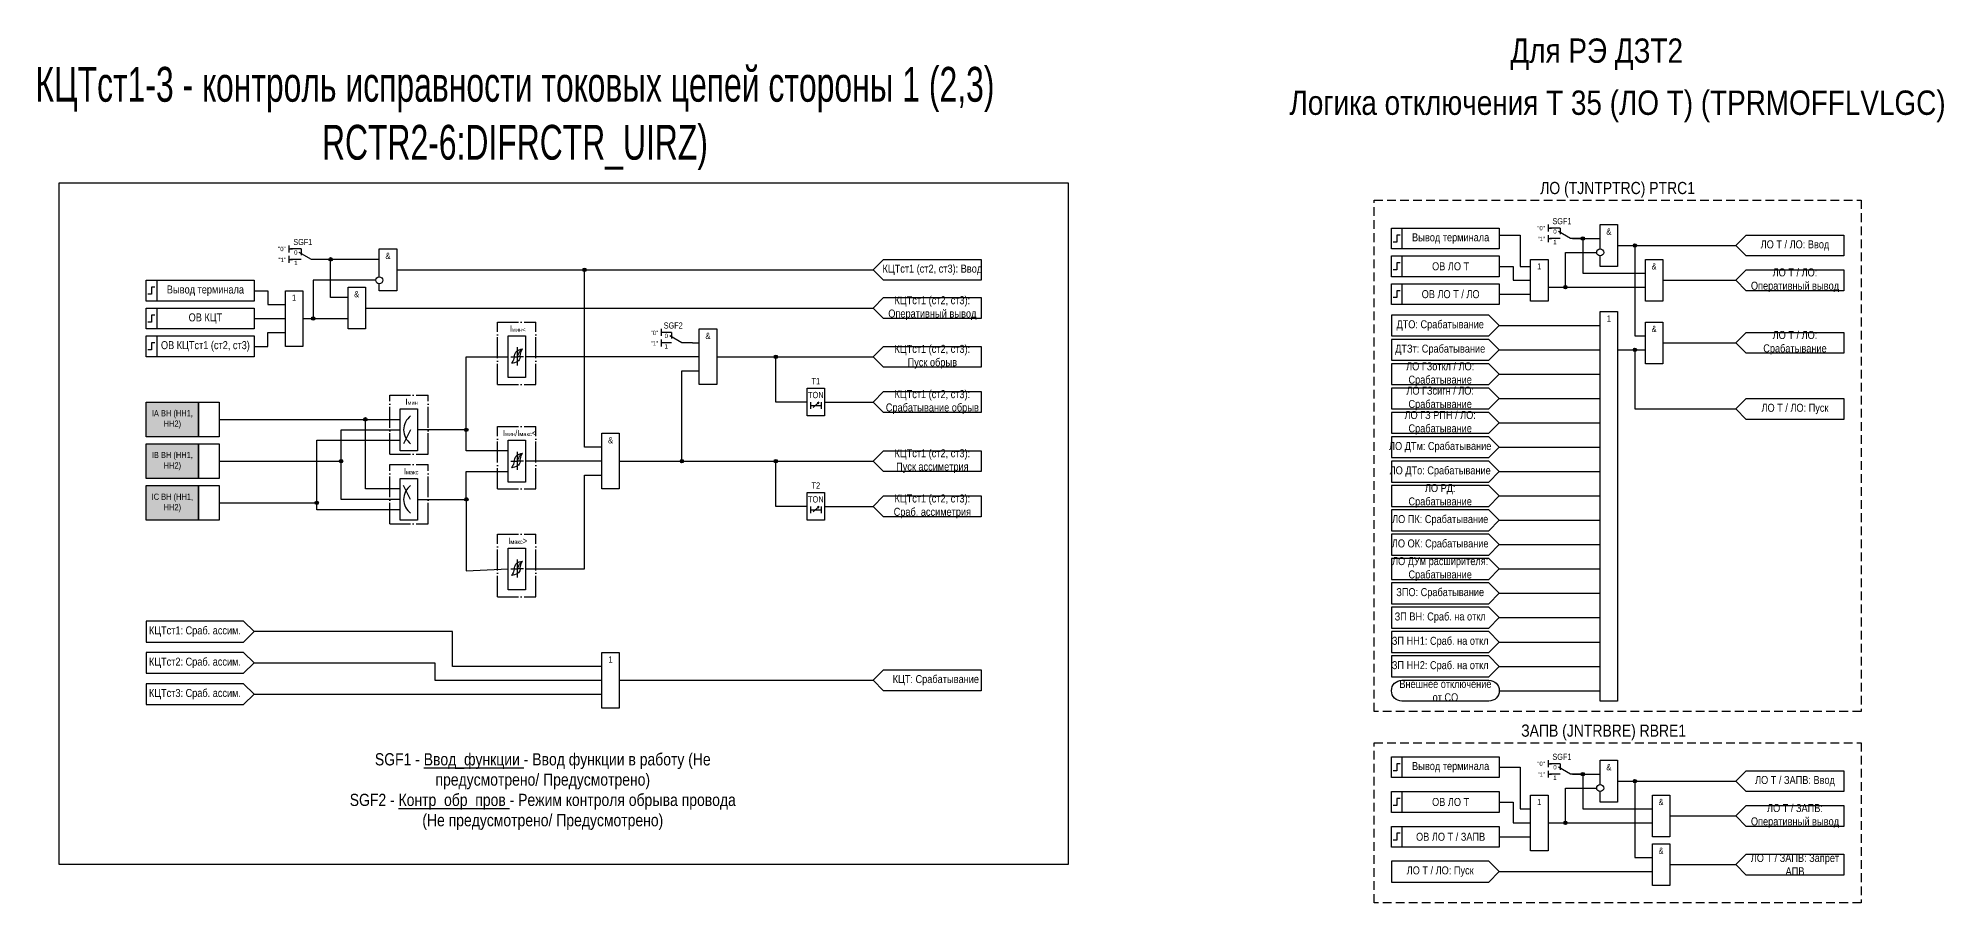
# Model space of a CAD drawing. Header units: millimetres. Extents: x 0 to 3543, y -1008 to 626.
# Drawn here: x 988 to 1536, y -917 to -668 of the extents above; entities that cross this region are included whole.
import ezdxf
from ezdxf.enums import TextEntityAlignment as Align

# ---------------------------------------------------------------- set-up
doc = ezdxf.new("R2010")
doc.units = ezdxf.units.MM
doc.linetypes.add('ACAD_ISO04W100', pattern=[30, 24, -3, 0, -3])
doc.linetypes.add('штриховая2', pattern=[0.375, 0.25, -0.125])
doc.layers.add('TEXT', color=7, linetype='Continuous', lineweight=25)
doc.layers.add('Основная', color=7, linetype='Continuous')
doc.styles.add('1.8_Gost_RD', font='ARIALN.TTF', dxfattribs={"height": 1.8})
doc.styles.add('2.5_Gost_RD', font='ARIALN.TTF', dxfattribs={"height": 2.5})
doc.styles.add('3.5_Gost_RD', font='ARIALN.TTF', dxfattribs={"height": 3.5})
doc.styles.add('Вывод', font='ARIALN.TTF', dxfattribs={"height": 2.5})
doc.styles.add('Компонент', font='ARIALN.TTF', dxfattribs={"height": 3.5})

# ---------------------------------------------------------------- blocks, each defined once
blk = doc.blocks.new('*U892')
at = {"layer": 'Основная', "linetype": 'ACAD_ISO04W100', "ltscale": 0.25}
for p, q in [((0, 0), (11, 0)), ((0, -17), (0, 0)), ((11, -17), (11, 0)), ((0, -17), (11, -17))]:
    blk.add_line(p, q, dxfattribs=at)
at = {"layer": 'Основная', "style": 'Компонент'}
blk.add_attdef('ОУ', text='', height=3.5, dxfattribs=at).set_placement((11, 0), align=Align.MIDDLE_CENTER)
blk = doc.blocks.new('Точка')
at = {"ltscale": 100}
h = blk.add_hatch(color=256, dxfattribs=at)
h.dxf.hatch_style = 1
edge = h.paths.add_edge_path()
edge.add_arc((0, 0), 0.5, 0, 360)
blk.add_circle((0, 0), 0.5, dxfattribs=at)
blk = doc.blocks.new('*U898')
at = {"layer": 'Основная', "linetype": 'ACAD_ISO04W100', "ltscale": 0.25}
for p, q in [((0, 0), (11, 0)), ((0, -18), (0, 0)), ((11, -18), (11, 0)), ((0, -18), (11, -18))]:
    blk.add_line(p, q, dxfattribs=at)
at = {"layer": 'Основная', "style": 'Компонент'}
blk.add_attdef('ОУ', text='', height=3.5, dxfattribs=at).set_placement((11, 0), align=Align.MIDDLE_CENTER)
blk = doc.blocks.new('*U958')
at = {"layer": 'Основная', "color": 0}
blk.add_line((0, 0), (7, 4), dxfattribs=at)
at = {"layer": 'Основная', "ltscale": 0.35}
blk.add_line((6, 6), (6, 2.5), dxfattribs=at)
blk = doc.blocks.new('*U1016')
at = {"layer": 'Основная', "color": 0}
for p, q in [((-3, 6), (-9, 6)), ((-3, 0), (-9, 0)), ((9, 0), (3, 0))]:
    blk.add_line(p, q, dxfattribs=at)
at = {"layer": 'Основная', "ltscale": 0.25, "xscale": -1}
blk.add_blockref('*U958', (3, 0), dxfattribs=at)
at = {"layer": 'Основная'}
for tag, height, style, p in [('ОУ', 3.5, 'Компонент', (-2, 10)), ('В1', 2.5, 'Вывод', (-13, 6)), ('В2', 2.5, 'Вывод', (-6, 4)), ('В3', 2.5, 'Вывод', (-6, -2))]:
    blk.add_attdef(tag, text='', height=height, dxfattribs=dict(at, style=style)).set_placement(p, align=Align.MIDDLE_CENTER)
blk = doc.blocks.new('*U985')
at = {"layer": 'Основная', "color": 0}
for p, q in [((-3, 6), (-9, 6)), ((-3, 0), (-9, 0)), ((9, 0), (3, 0))]:
    blk.add_line(p, q, dxfattribs=at)
at = {"layer": 'Основная', "ltscale": 0.25, "xscale": -1}
blk.add_blockref('*U958', (3, 0), dxfattribs=at)
at = {"layer": 'Основная'}
for tag, height, style, p in [('ОУ', 3.5, 'Компонент', (-2, 10)), ('В1', 2.5, 'Вывод', (-14, 6)), ('В2', 2.5, 'Вывод', (-6, 4)), ('В3', 2.5, 'Вывод', (-6, -2))]:
    blk.add_attdef(tag, text='', height=height, dxfattribs=dict(at, style=style)).set_placement(p, align=Align.MIDDLE_CENTER)

msp = doc.modelspace()

# ---------------------------------------------------------------- hatches: boundary and pattern name
at = {"ltscale": 100, "true_color": 0xf7941d}
h = msp.add_hatch(color=30, dxfattribs=at)
h.dxf.hatch_style = 1
h.paths.add_polyline_path([(1019, -773), (1034, -773), (1034, -783), (1019, -783)])
h = msp.add_hatch(color=30, dxfattribs=at)
h.dxf.hatch_style = 1
h.paths.add_polyline_path([(1019, -785), (1034, -785), (1034, -795), (1019, -795)])
h = msp.add_hatch(color=30, dxfattribs=at)
h.dxf.hatch_style = 1
h.paths.add_polyline_path([(1019, -797), (1034, -797), (1034, -807), (1019, -807)])

# ---------------------------------------------------------------- linework, layer by layer
at = {"ltscale": 100}
for p, q in [((1422, -722), (1422, -724)), ((1422, -723), (1423, -723)), ((1060, -728), (1060, -730)), ((1422, -725), (1422, -727)), ((1422, -726), (1423, -726)), ((1060, -729), (1061, -729)), ((1060, -731), (1060, -733)), ((1060, -732), (1061, -732)), ((1050, -749), (1059, -749)), ((1064, -749), (1077, -749)), ((1479, -753), (1476, -756)), ((1476, -756), (1479, -759)), ((1442, -758), (1450, -758)), ((1447, -758), (1447, -775)), ((1479, -772), (1476, -775)), ((1476, -775), (1479, -778)), ((1422, -876), (1422, -878)), ((1422, -877), (1423, -877)), ((1422, -879), (1422, -881)), ((1422, -880), (1423, -880)), ((1479, -903), (1476, -906)), ((1476, -906), (1479, -909))]:
    msp.add_line(p, q, dxfattribs=at)
at = {"color": 7, "ltscale": 100}
for p, q in [((1210.7027, -774.537), (1212.3736, -773.0511)), ((1212.3736, -773.0511), (1211.8516, -773.2739)), ((1212.3736, -773.0511), (1212.1068, -773.5174)), ((1095, -781), (1093, -785)), ((1095, -801), (1093, -797)), ((1097, -801), (1102, -801)), ((1210.7027, -804.537), (1212.3736, -803.0511)), ((1212.3736, -803.0511), (1211.8516, -803.2739)), ((1212.3736, -803.0511), (1212.1068, -803.5174))]:
    msp.add_line(p, q, dxfattribs=at)
at = {"color": 3, "ltscale": 100}
msp.add_lwpolyline([(994, -710), (1284, -710), (1284, -906), (994, -906)], close=True, dxfattribs=at)
at = {"linetype": 'штриховая2', "ltscale": 10}
for points in [[(1372, -715), (1512, -715), (1512, -862), (1372, -862)], [(1372, -871), (1512, -871), (1512, -917), (1372, -917)]]:
    msp.add_lwpolyline(points, close=True, dxfattribs=at)
at = {"ltscale": 100}
for points in [[(1377, -723), (1408, -723), (1408, -729), (1377, -729)], [(1377, -723), (1380, -723), (1380, -729), (1377, -729)], [(1377, -731), (1408, -731), (1408, -737), (1377, -737)], [(1377, -731), (1380, -731), (1380, -737), (1377, -737)], [(1417, -732), (1422, -732), (1422, -744), (1417, -744)], [(1450, -732), (1455, -732), (1455, -744), (1450, -744)], [(1019, -738), (1022, -738), (1022, -744), (1019, -744)], [(1019, -738), (1050, -738), (1050, -744), (1019, -744)], [(1377, -739), (1380, -739), (1380, -745), (1377, -745)], [(1377, -739), (1408, -739), (1408, -745), (1377, -745)], [(1059, -741), (1064, -741), (1064, -757), (1059, -757)], [(1019, -746), (1022, -746), (1022, -752), (1019, -752)], [(1019, -746), (1050, -746), (1050, -752), (1019, -752)], [(1450, -750), (1455, -750), (1455, -762), (1450, -762)], [(1019, -754), (1022, -754), (1022, -760), (1019, -760)], [(1019, -754), (1050, -754), (1050, -760), (1019, -760)], [(1178, -752), (1183, -752), (1183, -768), (1178, -768)], [(1209, -769), (1214, -769), (1214, -777), (1209, -777)], [(1019, -773), (1034, -773), (1034, -783), (1019, -783)], [(1034, -773), (1040, -773), (1040, -783), (1034, -783)], [(1092, -775), (1097, -775), (1097, -787), (1092, -787)], [(1150, -782), (1155, -782), (1155, -798), (1150, -798)], [(1019, -785), (1034, -785), (1034, -795), (1019, -795)], [(1034, -785), (1040, -785), (1040, -795), (1034, -795)], [(1019, -797), (1034, -797), (1034, -807), (1019, -807)], [(1034, -797), (1040, -797), (1040, -807), (1034, -807)], [(1092, -795), (1097, -795), (1097, -807), (1092, -807)], [(1209, -799), (1214, -799), (1214, -807), (1209, -807)], [(1150, -845), (1155, -845), (1155, -861), (1150, -861)], [(1377, -875), (1380, -875), (1380, -881), (1377, -881)], [(1377, -875), (1408, -875), (1408, -881), (1377, -881)], [(1377, -885), (1380, -885), (1380, -891), (1377, -891)], [(1377, -885), (1408, -885), (1408, -891), (1377, -891)], [(1417, -886), (1422, -886), (1422, -902), (1417, -902)], [(1452, -886), (1457, -886), (1457, -898), (1452, -898)], [(1377, -895), (1380, -895), (1380, -901), (1377, -901)], [(1377, -895), (1408, -895), (1408, -901), (1377, -901)], [(1452, -900), (1457, -900), (1457, -912), (1452, -912)]]:
    msp.add_lwpolyline(points, close=True, dxfattribs=at)
for points in [[(1437, -729), (1437, -722), (1442, -722), (1442, -734), (1437, -734), (1437, -731)], [(1408, -725), (1414, -725), (1414, -734), (1417, -734)], [(1429, -726), (1437, -726)], [(1429, -726), (1432, -726), (1432, -736), (1450, -736)], [(1442, -728), (1476, -728)], [(1442, -728), (1447, -728), (1447, -754), (1450, -754)], [(1476, -728), (1479, -725), (1507, -725), (1507, -731), (1479, -731), (1476, -728)], [(1077, -743), (1072, -743), (1072, -732), (1067, -732)], [(1086, -732), (1072, -732)], [(1408, -734), (1412, -734), (1412, -738), (1417, -738)], [(1422, -740), (1427, -740), (1427, -730), (1436, -730)], [(1085, -738), (1067, -738), (1067, -749)], [(1091, -735), (1227.9999, -735)], [(1150, -786), (1145, -786), (1145, -735)], [(1455, -738), (1476, -738)], [(1476, -738), (1479, -735), (1507, -735), (1507, -741), (1479, -741), (1476, -738)], [(1050, -741), (1054, -741), (1054, -745), (1059, -745)], [(1077, -743), (1072, -743)], [(1408, -742), (1417, -742)], [(1422, -740), (1450, -740)], [(1082, -746), (1227.9999, -746)], [(1408, -751), (1405, -748), (1377, -748), (1377, -754), (1405, -754), (1408, -751)], [(1437, -793), (1437, -747), (1442, -747), (1442, -859), (1437, -859), (1437, -793)], [(1050, -757), (1054, -757), (1054, -753), (1059, -753)], [(1176, -756), (1178, -756)], [(1408, -758), (1405, -755), (1377, -755), (1377, -761), (1405, -761), (1408, -758)], [(1408, -751), (1437, -751)], [(1455, -756), (1476, -756)], [(1476, -756), (1479, -753), (1507, -753), (1507, -759), (1479, -759), (1476, -756)], [(1111, -781), (1111, -760), (1123, -760)], [(1178, -760), (1128, -760)], [(1183, -760), (1228, -760)], [(1209, -773), (1200, -773), (1200, -760)], [(1408, -758), (1437, -758)], [(1155, -790), (1173, -790), (1173, -764), (1178, -764)], [(1408, -765), (1405, -762), (1377, -762), (1377, -768), (1405, -768), (1408, -765)], [(1408, -765), (1437, -765)], [(1408, -772), (1405, -769), (1377, -769), (1377, -775), (1405, -775), (1408, -772)], [(1408, -772), (1437, -772)], [(1476, -775), (1479, -772), (1507, -772), (1507, -778), (1479, -778), (1476, -775)], [(1092, -798), (1082, -798), (1082, -778)], [(1210, -773), (1210, -775)], [(1210, -774), (1213, -774)], [(1213, -773), (1213, -775)], [(1214, -773), (1228, -773)], [(1408, -779), (1405, -776), (1377, -776), (1377, -782), (1405, -782), (1408, -779)], [(1447, -775), (1476, -775)], [(1040, -790), (1075, -790), (1075, -781), (1092, -781)], [(1123, -787), (1111, -787), (1111, -781), (1097, -781)], [(1408, -786), (1405, -783), (1377, -783), (1377, -789), (1405, -789), (1408, -786)], [(1408, -779), (1437, -779)], [(1040, -802), (1068, -802), (1068, -784), (1092, -784)], [(1408, -786), (1437, -786)], [(1092, -801), (1075, -801), (1075, -790)], [(1097, -801), (1111, -801), (1111, -793), (1123, -793)], [(1150, -790), (1128, -790)], [(1128, -821), (1145, -821), (1145, -794), (1150, -794)], [(1173, -790), (1228, -790)], [(1209, -803), (1200, -803), (1200, -790)], [(1408, -793), (1405, -790), (1377, -790), (1377, -796), (1405, -796), (1408, -793)], [(1408, -793), (1437, -793)], [(1408, -800), (1405, -797), (1377, -797), (1377, -803), (1405, -803), (1408, -800)], [(1092, -804), (1068, -804), (1068, -802)], [(1111, -801), (1111, -821.5), (1123, -821)], [(1210, -803), (1210, -805)], [(1210, -804), (1213, -804)], [(1213, -803), (1213, -805)], [(1214, -803), (1228, -803)], [(1408, -807), (1405, -804), (1377, -804), (1377, -810), (1405, -810), (1408, -807)], [(1408, -800), (1437, -800)], [(1408, -807), (1437, -807)], [(1408, -814), (1405, -811), (1377, -811), (1377, -817), (1405, -817), (1408, -814)], [(1408, -814), (1437, -814)], [(1408, -821), (1405, -818), (1377, -818), (1377, -824), (1405, -824), (1408, -821)], [(1408, -821), (1437, -821)], [(1408, -828), (1405, -825), (1377, -825), (1377, -831), (1405, -831), (1408, -828)], [(1408, -835), (1405, -832), (1377, -832), (1377, -838), (1405, -838), (1408, -835)], [(1408, -828), (1437, -828)], [(1408, -835), (1437, -835)], [(1150, -849), (1107, -849), (1107, -839), (1050, -839)], [(1408, -842), (1405, -839), (1377, -839), (1377, -845), (1405, -845), (1408, -842)], [(1408, -842), (1437, -842)], [(1050, -848), (1102, -848), (1102, -853), (1150, -853)], [(1408, -849), (1405, -846), (1377, -846), (1377, -852), (1405, -852), (1408, -849)], [(1408, -849), (1437, -849)], [(1155, -853), (1228, -853)], [(1050, -857), (1150, -857)], [(1408, -856), (1437, -856)], [(1437, -883), (1437, -876), (1442, -876), (1442, -888), (1437, -888), (1437, -885)], [(1408, -878), (1414, -878), (1414, -890), (1417, -890)], [(1429, -880), (1437, -880)], [(1429, -880), (1432, -880), (1432, -890), (1452, -890)], [(1442, -882), (1476, -882)], [(1442, -882), (1447, -882), (1447, -904), (1452, -904)], [(1476, -882), (1479, -879), (1507, -879), (1507, -885), (1479, -885), (1476, -882)], [(1422, -894), (1427, -894), (1427, -884), (1436, -884)], [(1408, -888), (1412, -888), (1412, -894), (1417, -894)], [(1457, -892), (1476, -892)], [(1476, -892), (1479, -889), (1507, -889), (1507, -895), (1479, -895), (1476, -892)], [(1408, -898), (1417, -898)], [(1422, -894), (1452, -894)], [(1476, -906), (1479, -903), (1507, -903), (1507, -909), (1479, -909), (1476, -906)], [(1408, -908), (1405, -905), (1377, -905), (1377, -911), (1405, -911), (1408, -908)], [(1408, -908), (1452, -908)], [(1457, -906), (1476, -906)]]:
    msp.add_lwpolyline(points, dxfattribs=at)
at = {"lineweight": 30, "ltscale": 100}
for points in [[(1379.5, -725), (1378.5, -725), (1378.5, -727), (1377.5, -727)], [(1379.5, -733), (1378.5, -733), (1378.5, -735), (1377.5, -735)], [(1021.5, -740), (1020.5, -740), (1020.5, -742), (1019.5, -742)], [(1379.5, -741), (1378.5, -741), (1378.5, -743), (1377.5, -743)], [(1021.5, -748), (1020.5, -748), (1020.5, -750), (1019.5, -750)], [(1021.5, -756), (1020.5, -756), (1020.5, -758), (1019.5, -758)], [(1379.5, -877), (1378.5, -877), (1378.5, -879), (1377.5, -879)], [(1379.5, -887), (1378.5, -887), (1378.5, -889), (1377.5, -889)], [(1379.5, -897), (1378.5, -897), (1378.5, -899), (1377.5, -899)]]:
    msp.add_lwpolyline(points, dxfattribs=at)
at = {"ltscale": 100}
msp.add_lwpolyline([(1380, -859, -1), (1380, -853), (1405, -853, -1), (1405, -859)], format="xyb", close=True, dxfattribs=at)
for centre in [(1437, -730), (1437, -884)]:
    msp.add_circle(centre, 1)
at = {"color": 7, "ltscale": 100}
for centre in [(1098, -781), (1098, -801)]:
    msp.add_arc(centre, 5, 126.869898, 233.130102, dxfattribs=at)
at = {"layer": 'Основная', "ltscale": 100}
for p, q in [((1123, -755.5), (1123, -754)), ((1123, -754), (1128, -754)), ((1123, -763), (1123, -755)), ((1128, -754), (1128, -760)), ((1167, -752), (1167, -754)), ((1167, -755), (1167, -757)), ((1128, -760), (1128, -766)), ((1123, -766), (1123, -763)), ((1128, -766), (1123, -766)), ((1123, -785.5), (1123, -784)), ((1123, -784), (1128, -784)), ((1123, -793), (1123, -785)), ((1128, -784), (1128, -790)), ((1123, -796), (1123, -793)), ((1128, -790), (1128, -796)), ((1128, -796), (1123, -796)), ((1123, -816.5), (1123, -815)), ((1123, -815), (1128, -815)), ((1123, -824), (1123, -816)), ((1128, -815), (1128, -821)), ((1128, -821), (1128, -827)), ((1123, -827), (1123, -824)), ((1128, -827), (1123, -827))]:
    msp.add_line(p, q, dxfattribs=at)
at = {"layer": 'Основная', "color": 7, "ltscale": 100}
for p, q in [((1123.7866, -759.9991), (1125.6014, -759.9991)), ((1127.4163, -759.9972), (1125.6014, -759.9991)), ((1040, -778), (1092, -778)), ((1123.7865, -789.9991), (1125.6014, -789.9991)), ((1127.4163, -789.9972), (1125.6014, -789.9991)), ((1123.7866, -820.9991), (1125.6014, -820.9991)), ((1127.4163, -820.9972), (1125.6014, -820.9991))]:
    msp.add_line(p, q, dxfattribs=at)
at = {"layer": 'Основная'}
for p, q in [((1125.6, -757.28), (1125.6, -762.48)), ((1125.6, -787.28), (1125.6, -792.48)), ((1125.6, -818.28), (1125.6, -823.48))]:
    msp.add_line(p, q, dxfattribs=at)
at = {"layer": 'Основная', "ltscale": 100}
msp.add_lwpolyline([(1086, -737), (1086, -729), (1091, -729), (1091, -741), (1086, -741), (1086, -739)], dxfattribs=at)
for points in [[(1258.9999, -732), (1258.9999, -738), (1230.9999, -738), (1227.9999, -735), (1230.9999, -732)], [(1077, -740), (1082, -740), (1082, -752), (1077, -752)], [(1258.9999, -743), (1258.9999, -749), (1230.9999, -749), (1227.9999, -746), (1230.9999, -743)], [(1259, -757), (1259, -763), (1231, -763), (1228, -760), (1231, -757)], [(1259, -770), (1259, -776), (1231, -776), (1228, -773), (1231, -770)], [(1259, -787), (1259, -793), (1231, -793), (1228, -790), (1231, -787)], [(1259, -800), (1259, -806), (1231, -806), (1228, -803), (1231, -800)], [(1019, -836), (1019, -842), (1047, -842), (1050, -839), (1047, -836)], [(1019, -845), (1019, -851), (1047, -851), (1050, -848), (1047, -845)], [(1019, -854), (1019, -860), (1047, -860), (1050, -857), (1047, -854)], [(1259, -850), (1259, -856), (1231, -856), (1228, -853), (1231, -850)]]:
    msp.add_lwpolyline(points, close=True, dxfattribs=at)
msp.add_circle((1086, -738), 1, dxfattribs=at)
at = {"layer": 'Основная'}
for points in [[(1124.8, -760.08), (1124.6, -760.8681), (1124, -761.88)], [(1126.4795, -760.08), (1126.2474, -760.8681), (1125.7586, -761.3304), (1124, -761.88)], [(1124.8, -760.08), (1124.9527, -759.2919), (1125.4415, -758.4561), (1127.2, -757.743)], [(1125.6014, -759.9991), (1126, -759.28), (1126.4669, -758.4027), (1127.2, -757.743)], [(1126.4795, -760.08), (1126.6, -759.2919), (1126.8118, -758.4561), (1127.2, -757.743)], [(1124.8, -790.08), (1124.9527, -789.2919), (1125.4415, -788.4561), (1127.2, -787.743)], [(1125.6014, -789.9991), (1126, -789.28), (1126.4669, -788.4027), (1127.2, -787.743)], [(1126.4795, -790.08), (1126.6, -789.2919), (1126.8118, -788.4561), (1127.2, -787.743)], [(1124.8, -790.08), (1124.6, -790.8681), (1124, -791.88)], [(1126.4795, -790.08), (1126.2473, -790.8681), (1125.7586, -791.3304), (1124, -791.88)], [(1124.8, -821.08), (1124.6, -821.8681), (1124, -822.88)], [(1126.4795, -821.08), (1126.2474, -821.8681), (1125.7586, -822.3304), (1124, -822.88)], [(1124.8, -821.08), (1124.9527, -820.2919), (1125.4415, -819.4561), (1127.2, -818.743)], [(1125.6014, -820.9991), (1126, -820.28), (1126.4669, -819.4027), (1127.2, -818.743)], [(1126.4795, -821.08), (1126.6, -820.2919), (1126.8118, -819.4561), (1127.2, -818.743)]]:
    msp.add_spline(points, degree=3, dxfattribs=at)

# ---------------------------------------------------------------- block references
at = {"ltscale": 100}
for p in [(1432, -726), (1447, -728), (1427, -740), (1447, -758), (1432, -880), (1447, -882), (1427, -894)]:
    msp.add_blockref('Точка', p, dxfattribs=at)
at = {"layer": 'Основная', "ltscale": 0.25, "xscale": 0.5, "yscale": 0.5, "zscale": 0.5}
for p in [(1427, -726), (1065, -732), (1427, -880)]:
    msp.add_blockref('*U985', p, dxfattribs=at).add_auto_attribs({'ОУ': 'SGF1', 'В1': '"0"', 'В2': '0', 'В3': '1'})
at = {"layer": 'Основная', "ltscale": 100}
for p in [(1072, -732), (1145, -735), (1067, -749), (1200, -760), (1082, -778), (1111, -781), (1075, -790), (1173, -790), (1200, -790), (1068, -802), (1111, -801)]:
    msp.add_blockref('Точка', p, dxfattribs=at)
at = {"layer": 'Основная', "ltscale": 0.25}
for name, p in [('*U898', (1120, -750)), ('*U892', (1089, -771)), ('*U898', (1120, -780)), ('*U892', (1089, -791)), ('*U898', (1120, -811))]:
    msp.add_blockref(name, p, dxfattribs=at)
ref = msp.add_blockref('*U1016', (1171.5, -756), dxfattribs=dict(at, xscale=0.5, yscale=0.5, zscale=0.5))
ref.add_attrib('ОУ', 'SGF2', dxfattribs={"height": 1.75, "style": 'Компонент'}).set_placement((1170.5, -751), align=Align.MIDDLE_CENTER)
ref.add_attrib('В2', '0', dxfattribs={"height": 1.25, "style": 'Вывод'}).set_placement((1168.5, -754), align=Align.MIDDLE_CENTER)
ref.add_attrib('В3', '1', dxfattribs={"height": 1.25, "style": 'Вывод'}).set_placement((1168.5, -757), align=Align.MIDDLE_CENTER)

# ---------------------------------------------------------------- texts
at = {"ltscale": 100, "attachment_point": 5}
for s, insert, char_height, width, style in [('{\\C3;Для РЭ ДЗТ2}', (1436, -673), 7, 160, '3.5_Gost_RD'), ('&', (1439.5, -724), 1.8, 5, '2.5_Gost_RD'), ('1', (1419.5, -734), 1.8, 5, '2.5_Gost_RD'), ('&', (1452.5, -734), 1.8, 5, '2.5_Gost_RD'), ('Вывод терминала', (1036, -741), 2.3, 28, '2.5_Gost_RD'), ('1', (1061.5, -743), 1.8, 5, '2.5_Gost_RD'), ('1', (1439.5, -749), 1.8, 5, '2.5_Gost_RD'), ('&', (1452.5, -752), 1.8, 5, '2.5_Gost_RD'), ('T1', (1211.5, -767), 1.8, 5, '2.5_Gost_RD'), ('TON', (1211.5, -771), 1.8, 5, '2.5_Gost_RD'), ('IA ВН (НН1, НН2)', (1026.5, -778), 1.8, 15, '1.8_Gost_RD'), ('IB ВН (НН1, НН2)', (1026.5, -790), 1.8, 15, '1.8_Gost_RD'), ('IC ВН (НН1, НН2)', (1026.5, -802), 1.8, 15, '1.8_Gost_RD'), ('T2', (1211.5, -797), 1.8, 5, '2.5_Gost_RD'), ('TON', (1211.5, -801), 1.8, 5, '2.5_Gost_RD'), ('ЛО ПК: Срабатывание', (1391, -807), 2.3, 26.231795, '2.5_Gost_RD'), ('ЛО ОК: Срабатывание', (1391, -814), 2.3, 26.392539, '2.5_Gost_RD'), ('ЛО ДУм расширителя: Срабатывание', (1391, -821), 2.3, 37.453684, '2.5_Gost_RD'), ('ЗПО: Срабатывание', (1391, -828), 2.3, 28, '2.5_Gost_RD'), ('Внешнее отключение от СО', (1392.5, -856), 2.3, 28.914254, '2.5_Gost_RD'), ('Вывод терминала', (1394, -878), 2.3, 28, '2.5_Gost_RD'), ('&', (1439.5, -878), 1.8, 5, '2.5_Gost_RD'), ('1', (1419.5, -888), 1.8, 5, '2.5_Gost_RD'), ('&', (1454.5, -888), 1.8, 5, '2.5_Gost_RD'), ('&', (1454.5, -902), 1.8, 5, '2.5_Gost_RD')]:
    msp.add_mtext(s, dxfattribs=dict(at, insert=insert, char_height=char_height, width=width, style=style))
at = {"color": 2, "ltscale": 100, "insert": (1125, -691.5), "char_height": 10, "width": 290, "attachment_point": 5, "style": '3.5_Gost_RD'}
msp.add_mtext('{\\W0.8;\\C3;КЦТст1-3 - контроль исправности токовых цепей стороны 1 (2,3) RCTR2-6:DIFRCTR_UIRZ)}', dxfattribs=at)
at = {"color": 30, "ltscale": 100, "attachment_point": 5, "style": '3.5_Gost_RD'}
for s, insert, char_height, width in [('{\\C3;Логика отключения Т 35 (ЛО Т) (TPRMOFFLVLGC)}', (1442, -688), 7, 276.94381), ('ЛО (TJNTPTRC) {\\C6;PTRC1}', (1442, -712), 3.5, 140), ('ЗАПВ (JNTRBRE) {\\C6;RBRE1}', (1438, -868), 3.5, 140), ('SGF1 - {\\LВвод_функции} - Ввод функции в работу (Не предусмотрено/ Предусмотрено)\\PSGF2 - {\\LКонтр_обр_пров} - Режим контроля обрыва провода (Не предусмотрено/ Предусмотрено)', (1133, -885), 3.5, 111.887444)]:
    msp.add_mtext(s, dxfattribs=dict(at, insert=insert, char_height=char_height, width=width))
at = {"color": 0, "ltscale": 100, "insert": (1394, -726), "char_height": 2.3, "width": 28, "attachment_point": 5, "style": '2.5_Gost_RD'}
msp.add_mtext('{\\C256;Вывод терминала}', dxfattribs=at)
at = {"ltscale": 100, "char_height": 1.25, "attachment_point": 1, "style": '3.5_Gost_RD'}
for insert in [(1419, -725.5038), (1057, -731.5038), (1419, -879.5038)]:
    msp.add_mtext_dynamic_manual_height_columns('"1"', width=2, gutter_width=17.5, heights=[0], dxfattribs=dict(at, insert=insert))
at = {"color": 7, "ltscale": 100, "char_height": 1.8, "attachment_point": 1, "style": '1.8_Gost_RD'}
for s, insert in [('\\pi1.52179;I{\\H0.66667x;мин}', (1092, -772)), ('\\pi1.0688;I{\\H0.66667x;макс}', (1092, -792))]:
    msp.add_mtext_dynamic_manual_height_columns(s, width=11, gutter_width=17.5, heights=[0], dxfattribs=dict(at, insert=insert))
at = {"layer": 'TEXT', "ltscale": 100, "char_height": 2.3, "width": 28, "attachment_point": 5, "style": '2.5_Gost_RD'}
for s, insert in [('ЛО Т / ЛО: Ввод', (1493, -728)), ('ОВ ЛО Т', (1394, -734)), ('ЛО Т / ЛО: Оперативный вывод', (1493, -738)), ('ЛО Т / ЛО: Срабатывание', (1493, -756)), ('ЛО ГЗоткл / ЛО: Срабатывание', (1391, -765)), ('ЛО ГЗсигн / ЛО: Срабатывание', (1391, -772)), ('ЛО ГЗ РПН / ЛО: Срабатывание', (1391, -779)), ('ЛО Т / ЛО: Пуск', (1493, -775)), ('ЗП ВН: Сраб. на откл', (1391, -835)), ('ЗП НН1: Сраб. на откл', (1391, -842)), ('ЗП НН2: Сраб. на откл', (1391, -849)), ('ЛО Т / ЗАПВ: Ввод', (1493, -882)), ('ОВ ЛО Т', (1394, -888)), ('ЛО Т / ЗАПВ: Оперативный вывод', (1493, -892)), ('ЛО Т / ЗАПВ: Запрет АПВ', (1493, -906)), ('ЛО Т / ЛО: Пуск', (1391, -908))]:
    msp.add_mtext(s, dxfattribs=dict(at, insert=insert))
at = {"layer": 'TEXT', "color": 0, "ltscale": 100, "char_height": 2.3, "attachment_point": 5, "style": '2.5_Gost_RD'}
for s, insert, width in [('{\\C256;ОВ ЛО Т / ЛО}', (1394, -742), 28), ('{\\C256;ОВ КЦТ}', (1036, -749), 28), ('{\\C256;ЛО ДТм: Срабатывание}', (1391, -786), 28), ('{\\C256;ЛО ДТо: Срабатывание}', (1391, -793), 28), ('{\\C256;ЛО РД: Срабатывание}', (1391, -800), 24.790853)]:
    msp.add_mtext(s, dxfattribs=dict(at, insert=insert, width=width))
at = {"layer": 'Основная', "ltscale": 100, "attachment_point": 5, "style": '2.5_Gost_RD'}
for s, insert, char_height, width in [('&', (1088.5, -731), 1.8, 5), ('КЦТст1 (ст2, ст3): Ввод', (1245, -735), 2.3, 28), ('&', (1079.5, -742), 1.8, 5), ('&', (1180.5, -754), 1.8, 5), ('&', (1152.5, -784), 1.8, 5), ('1', (1152.5, -847), 1.8, 5)]:
    msp.add_mtext(s, dxfattribs=dict(at, insert=insert, char_height=char_height, width=width))
at = {"layer": 'Основная', "color": 0, "ltscale": 100, "char_height": 2.3, "attachment_point": 5, "style": '2.5_Gost_RD'}
for s, insert, width in [('{\\C256;КЦТст1 (ст2, ст3): Оперативный вывод}', (1245.0001, -746), 28), ('{\\C256;ДТО: Срабатывание}', (1391, -751), 28), ('{\\C256;ОВ КЦТст1 (ст2, ст3)}', (1036, -757), 28), ('{\\C256;КЦТст1 (ст2, ст3): Пуск обрыв}', (1245, -760), 28), ('{\\C256;ДТЗт: Срабатывание}', (1391, -758), 28), ('{\\C256;КЦТст1 (ст2, ст3): Срабатывание обрыв}', (1245.0001, -773), 28), ('{\\C256;КЦТст1 (ст2, ст3): Пуск ассиметрия}', (1245.0001, -790), 28), ('{\\C256;КЦТст1 (ст2, ст3): Сраб. ассиметрия}', (1245.0001, -803), 28), ('{\\C256;КЦТст1: Сраб. ассим.}', (1033.0001, -839), 28), ('{\\C256;КЦТст2: Сраб. ассим.}', (1033.0001, -848), 28), ('{\\C256;КЦТ: Срабатывание}', (1246, -853), 26.50833), ('{\\C256;КЦТст3: Сраб. ассим.}', (1033.0001, -857), 28), ('{\\C256;ОВ ЛО Т / ЗАПВ}', (1394, -898), 28)]:
    msp.add_mtext(s, dxfattribs=dict(at, insert=insert, width=width))
at = {"layer": 'Основная', "color": 7, "ltscale": 100, "char_height": 1.8, "attachment_point": 1, "style": '1.8_Gost_RD'}
for s, width, insert in [('\\pi1.52179;I{\\H0.66667x;мин<}', 4, (1122, -751)), ('\\pi1.52179;I{\\H0.66667x;мин\\H1.5x;/}I{\\H0.66667x;макс\\H1.5x;<}', 10, (1120, -781)), ('\\pi1.0688;I{\\H0.66667x;макс\\H1.5x;>}', 5, (1122, -812))]:
    msp.add_mtext_dynamic_manual_height_columns(s, width=width, gutter_width=17.5, heights=[0], dxfattribs=dict(at, insert=insert))
at = {"layer": 'Основная', "ltscale": 100, "char_height": 1.25, "attachment_point": 1, "style": '3.5_Gost_RD'}
for s, insert in [('"0"', (1164, -752.5038)), ('"1"', (1164, -755.5038))]:
    msp.add_mtext_dynamic_manual_height_columns(s, width=2, gutter_width=17.5, heights=[0], dxfattribs=dict(at, insert=insert))

doc.saveas('drawing.dxf')
